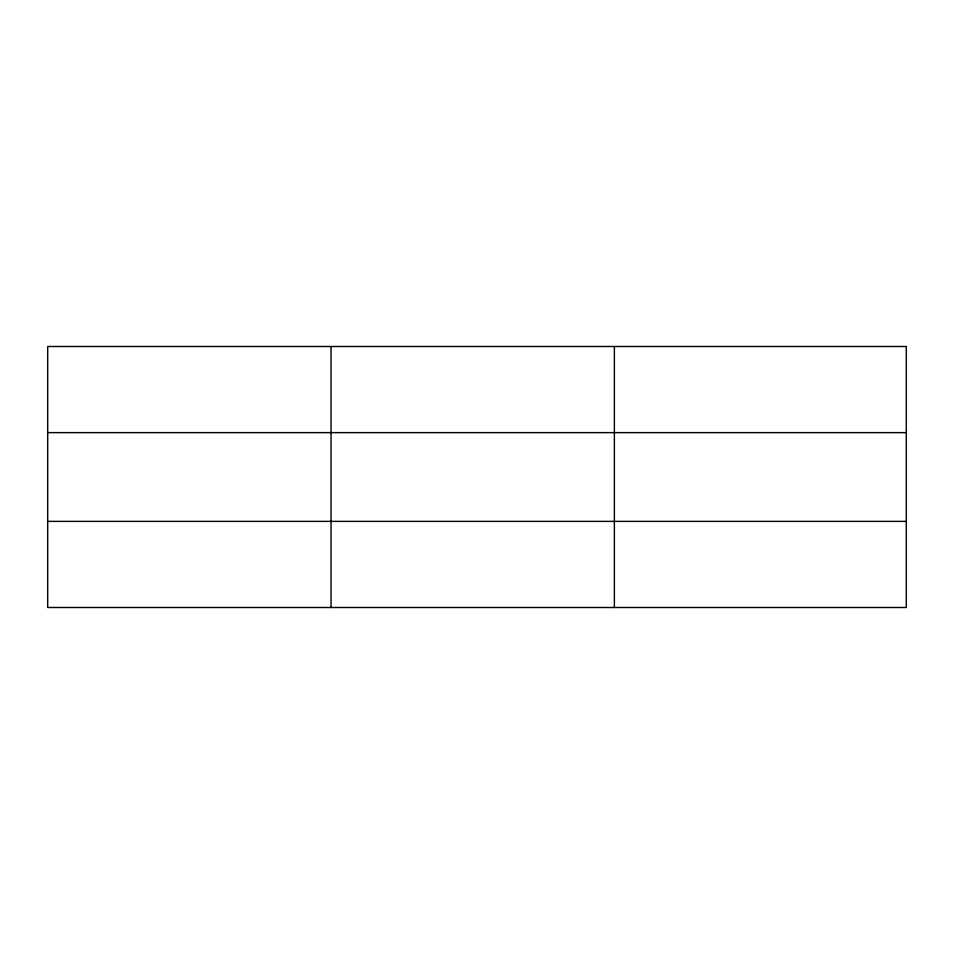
<?xml version="1.0" encoding="UTF-8"?>
<svg xmlns="http://www.w3.org/2000/svg" width="954" height="954" viewBox="0 0 954 954"><rect width="100%" height="100%" fill="white"/><g stroke="black" fill="none" stroke-linecap="round" stroke-linejoin="round"><path stroke-width="1.43" d="M331.038 346.505L331.038 607.495M614.376 346.505L614.376 607.495M47.7 432.627L906.3 432.627M47.7 521.373L906.3 521.373M906.3 346.505L906.3 607.495L47.7 607.495L47.7 346.505L906.3 346.505"/></g></svg>
